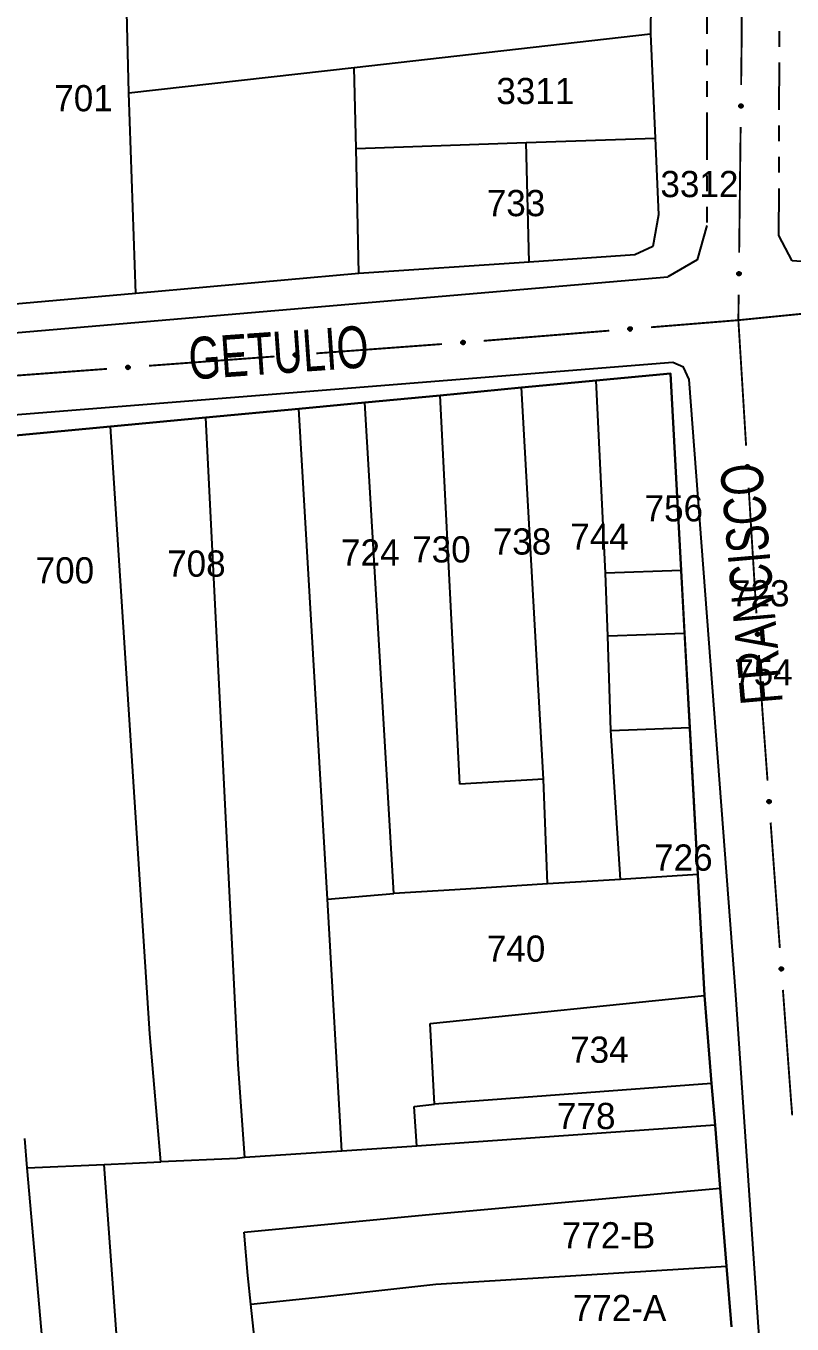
# Model space of a CAD drawing. Extents: x 203665 to 205970, y 4870865 to 4873745.
# Drawn here: x 203774.3 to 203847.3, y 4871618.7 to 4871742.5 of the extents above; entities that cross this region are included whole.
import ezdxf
from ezdxf.enums import TextEntityAlignment as Align

# ---------------------------------------------------------------- set-up
doc = ezdxf.new("R2010")
doc.units = 0
doc.header["$LTSCALE"] = 1.5
doc.header["$MEASUREMENT"] = 0
doc.linetypes.add('TRACO_25', pattern=[8, 3, -1, 1, -1, 1, -1])
for name, color, linetype in [('CD_MALHA_LOTES', 7, 'CONTINUOUS'), ('RU-QUADRA', 210, 'CONTINUOUS'), ('SV-EIXO-RUA-N-PAV', 6, 'CONTINUOUS'), ('SV-EIXO-RUA-PAV', 20, 'CONTINUOUS'), ('SV-RUA-NAO-PAV', 7, 'CONTINUOUS'), ('SV-RUA-PAVIM', 7, 'CONTINUOUS'), ('SV-TXT-RUA-N-PAV', 7, 'CONTINUOUS'), ('SV-TXT-RUA-PAV', 7, 'CONTINUOUS'), ('Th_NmrPort', 1, 'CONTINUOUS')]:
    doc.layers.add(name, color=color, linetype=linetype)
doc.styles.add('ARIAL', font='ARIAL.SHX')

msp = doc.modelspace()

# ---------------------------------------------------------------- linework, layer by layer
at = {"layer": 'CD_MALHA_LOTES', "linetype": 'Continuous', "flags": 128}
for points in [[(203833.955792, 4871753.692187), (203833.834652, 4871741.703189)], [(203784.108264, 4871736.083927), (203783.793808, 4871748.881328)], [(203805.604654, 4871738.513097), (203833.834652, 4871741.703189)], [(203833.834652, 4871741.703189), (203834.284499, 4871731.769213)], [(203784.108264, 4871736.083927), (203805.604654, 4871738.513097)], [(203805.7791, 4871730.787664), (203805.604654, 4871738.513097)], [(203784.780088, 4871716.960158), (203784.108264, 4871736.083927)], [(203821.99007, 4871731.345869), (203834.284499, 4871731.769213)], [(203834.284499, 4871731.769213), (203834.616304, 4871724.441936), (203834.066634, 4871721.441734), (203832.346819, 4871720.631715), (203822.274518, 4871719.950151)], [(203805.7791, 4871730.787664), (203821.99007, 4871731.345869)], [(203806.048612, 4871718.852191), (203805.7791, 4871730.787664)], [(203822.274518, 4871719.950151), (203821.99007, 4871731.345869)], [(203822.274518, 4871719.950151), (203806.048612, 4871718.852191)], [(203806.048612, 4871718.852191), (203784.780088, 4871716.960158)], [(203784.780088, 4871716.960158), (203771.795734, 4871715.804101)], [(203821.540165, 4871707.975186), (203828.653583, 4871708.653927)], [(203828.653583, 4871708.653927), (203835.747723, 4871709.330828)], [(203829.556702, 4871690.285348), (203828.653583, 4871708.653927)], [(203835.747723, 4871709.330828), (203836.77005, 4871690.532417)], [(203806.599929, 4871706.549634), (203813.802529, 4871707.236884)], [(203813.802529, 4871707.236884), (203821.540165, 4871707.975186)], [(203815.662022, 4871670.14852), (203813.802529, 4871707.236884)], [(203823.641477, 4871670.645084), (203821.540165, 4871707.975186)], [(203791.468663, 4871705.115242), (203800.330234, 4871705.951398)], [(203800.330234, 4871705.951398), (203806.599929, 4871706.549634)], [(203803.041338, 4871659.206774), (203800.330234, 4871705.951398)], [(203809.37423, 4871659.737883), (203806.599929, 4871706.549634)], [(203782.363016, 4871704.256056), (203791.468663, 4871705.115242)], [(203795.173761, 4871634.549942), (203794.551795, 4871643.436551), (203791.468663, 4871705.115242)], [(203765.892672, 4871702.701955), (203782.363016, 4871704.256056)], [(203787.182757, 4871634.139931), (203786.107423, 4871646.359602), (203782.363016, 4871704.256056)], [(203836.77005, 4871690.532417), (203829.556702, 4871690.285348)], [(203829.762092, 4871684.288864), (203829.556702, 4871690.285348)], [(203836.77005, 4871690.532417), (203837.095937, 4871684.535933)], [(203837.095937, 4871684.535933), (203829.762092, 4871684.288864)], [(203830.070176, 4871675.294139), (203829.762092, 4871684.288864)], [(203837.095937, 4871684.535933), (203837.584766, 4871675.551526)], [(203830.070176, 4871675.294139), (203837.584766, 4871675.551526)], [(203830.99247, 4871661.083196), (203830.070176, 4871675.294139)], [(203837.584766, 4871675.551526), (203838.346718, 4871661.540854)], [(203823.641477, 4871670.645084), (203815.662022, 4871670.14852)], [(203824.028361, 4871660.649816), (203823.641477, 4871670.645084)], [(203830.99247, 4871661.083196), (203824.028361, 4871660.649816)], [(203838.346718, 4871661.540854), (203830.99247, 4871661.083196)], [(203838.346718, 4871661.540854), (203838.983228, 4871650.022129)], [(203816.230524, 4871660.164553), (203809.37423, 4871659.737883)], [(203824.028361, 4871660.649816), (203816.230524, 4871660.164553)], [(203803.041338, 4871659.206774), (203809.37423, 4871659.737883)], [(203804.436392, 4871635.153371), (203803.041338, 4871659.206774)], [(203812.855238, 4871647.326915), (203838.983228, 4871650.022129)], [(203838.983228, 4871650.022129), (203839.672623, 4871641.619255)], [(203813.265969, 4871639.646356), (203812.855238, 4871647.326915)], [(203839.672623, 4871641.619255), (203813.265969, 4871639.646356)], [(203839.672623, 4871641.619255), (203839.999724, 4871637.632283)], [(203811.30611, 4871639.436386), (203813.265969, 4871639.646356)], [(203811.561951, 4871635.650052), (203811.30611, 4871639.436386)], [(203839.999724, 4871637.632283), (203811.561951, 4871635.650052)], [(203839.999724, 4871637.632283), (203840.492394, 4871631.627245)], [(203774.435247, 4871633.583836), (203774.188694, 4871636.377018)], [(203804.436392, 4871635.153371), (203795.173761, 4871634.549942)], [(203811.561951, 4871635.650052), (203804.436392, 4871635.153371)], [(203774.435247, 4871633.583836), (203781.752102, 4871633.903025)], [(203781.752102, 4871633.903025), (203787.182757, 4871634.139931)], [(203783.244412, 4871613.391461), (203781.752102, 4871633.903025)], [(203794.437638, 4871634.456416), (203787.182757, 4871634.139931)], [(203795.173761, 4871634.549942), (203794.437638, 4871634.456416)], [(203781.05562, 4871558.923909), (203780.822584, 4871561.22213), (203774.435247, 4871633.583836)], [(203795.119518, 4871627.448337), (203813.064456, 4871629.146076), (203840.492394, 4871631.627245)], [(203840.492394, 4871631.627245), (203841.100272, 4871624.217957)], [(203795.44495, 4871623.299972), (203795.119518, 4871627.448337)], [(203795.733421, 4871620.586716), (203802.80039, 4871621.310481), (203813.389239, 4871622.488013), (203841.100272, 4871624.217957)], [(203841.100272, 4871624.217957), (203841.575558, 4871618.424792)], [(203795.733421, 4871620.586716), (203795.44495, 4871623.299972)], [(203796.366706, 4871614.630268), (203795.733421, 4871620.586716)]]:
    msp.add_lwpolyline(points, dxfattribs=at)
at = {"layer": 'RU-QUADRA', "linetype": 'Continuous'}
msp.add_lwpolyline([(203833.955792, 4871753.692187), (203833.834652, 4871741.703189), (203834.284499, 4871731.769213), (203834.616304, 4871724.441936), (203834.066634, 4871721.441734), (203832.346819, 4871720.631715), (203822.274518, 4871719.950151), (203806.048612, 4871718.852191), (203784.780088, 4871716.960158), (203771.795734, 4871715.804101), (203763.825341, 4871715.094833), (203756.527941, 4871714.445453), (203747.062757, 4871713.603167), (203740.514506, 4871713.081376), (203733.095918, 4871712.490232), (203681.317317, 4871708.3643), (203681.00955, 4871718.834857), (203680.474545, 4871737.036371), (203680.208238, 4871745.058242)], dxfattribs=at)
at = {"layer": 'RU-QUADRA', "linetype": 'Continuous', "flags": 128}
msp.add_lwpolyline([(203841.575558, 4871618.424792), (203841.100272, 4871624.217957), (203840.492394, 4871631.627245), (203839.999724, 4871637.632283), (203839.672623, 4871641.619255), (203838.983228, 4871650.022129), (203838.346718, 4871661.540854), (203836.77005, 4871690.532417), (203835.747723, 4871709.330828), (203828.653583, 4871708.653927), (203821.540165, 4871707.975186), (203813.802529, 4871707.236884), (203806.599929, 4871706.549634), (203800.330234, 4871705.951398), (203791.468663, 4871705.115242), (203782.363016, 4871704.256056), (203765.892672, 4871702.701955)], dxfattribs=at)
at = {"layer": 'SV-EIXO-RUA-N-PAV', "const_width": 0.18}
for points in [[(203842.556079, 4871748.826694), (203842.525661, 4871740.826751)], [(203842.524101, 4871740.416302), (203842.48212, 4871736.827)], [(203842.525661, 4871740.826751), (203842.524101, 4871740.416302)], [(203842.43534, 4871732.827273), (203842.294999, 4871720.828094)], [(203842.248218, 4871716.828368), (203842.224828, 4871714.828505)], [(203842.21989, 4871714.406343), (203854.160337, 4871715.600388)], [(203842.224828, 4871714.828505), (203842.21989, 4871714.406343)]]:
    msp.add_lwpolyline(points, dxfattribs=at)
at = {"layer": 'SV-EIXO-RUA-N-PAV'}
for points in [[(203842.570484, 4871734.96952), (203842.605152, 4871734.935022), (203842.627894, 4871734.898284), (203842.638043, 4871734.862183), (203842.638692, 4871734.827943), (203842.635412, 4871734.792839), (203842.624296, 4871734.758176), (203842.603436, 4871734.722438), (203842.569074, 4871734.687417), (203842.529908, 4871734.666594), (203842.495047, 4871734.654751), (203842.459383, 4871734.652018), (203842.425334, 4871734.655776), (203842.389711, 4871734.668514), (203842.3537, 4871734.690006), (203842.319321, 4871734.725411), (203842.297273, 4871734.761581), (203842.288374, 4871734.796758), (203842.285853, 4871734.832629), (203842.289632, 4871734.868428), (203842.30074, 4871734.90239), (203842.322445, 4871734.938609), (203842.357839, 4871734.972077), (203842.393663, 4871734.99448), (203842.428706, 4871735.00387), (203842.464078, 4871735.005557), (203842.499327, 4871735.002694), (203842.534635, 4871734.992971), (203842.570484, 4871734.96952)], [(203842.383362, 4871718.970614), (203842.418031, 4871718.936116), (203842.440773, 4871718.899378), (203842.450921, 4871718.863277), (203842.451571, 4871718.829037), (203842.44829, 4871718.793933), (203842.437174, 4871718.75927), (203842.416314, 4871718.723532), (203842.381952, 4871718.688511), (203842.342786, 4871718.667688), (203842.307925, 4871718.655845), (203842.272261, 4871718.653112), (203842.238213, 4871718.65687), (203842.202589, 4871718.669608), (203842.166578, 4871718.6911), (203842.1322, 4871718.726505), (203842.110151, 4871718.762675), (203842.101252, 4871718.797852), (203842.098731, 4871718.833724), (203842.10251, 4871718.869522), (203842.113618, 4871718.903484), (203842.135323, 4871718.939703), (203842.170717, 4871718.973171), (203842.206542, 4871718.995574), (203842.241584, 4871719.004965), (203842.276956, 4871719.006651), (203842.312205, 4871719.003789), (203842.347514, 4871718.994065), (203842.383362, 4871718.970614)]]:
    msp.add_lwpolyline(points, close=True, dxfattribs=at)
for points in [[(203842.289632, 4871734.868428), (203842.297273, 4871734.761581)], [(203842.295771, 4871734.881062), (203842.307883, 4871734.749917)], [(203842.30074, 4871734.90239), (203842.319321, 4871734.725411)], [(203842.313907, 4871734.914965), (203842.336137, 4871734.715471)], [(203842.322445, 4871734.938609), (203842.3537, 4871734.690006)], [(203842.341627, 4871734.951486), (203842.371229, 4871734.68231)], [(203842.357839, 4871734.972077), (203842.389711, 4871734.668514)], [(203842.374724, 4871734.98112), (203842.406529, 4871734.666886)], [(203842.393663, 4871734.99448), (203842.425334, 4871734.655776)], [(203842.410375, 4871734.995714), (203842.441892, 4871734.65692)], [(203842.428706, 4871735.00387), (203842.459383, 4871734.652018)], [(203842.44593, 4871735.002121), (203842.474623, 4871734.655173)], [(203842.464078, 4871735.005557), (203842.495047, 4871734.654751)], [(203842.482753, 4871735.000326), (203842.514319, 4871734.665626)], [(203842.499327, 4871735.002694), (203842.529908, 4871734.666594)], [(203842.516784, 4871734.993105), (203842.549985, 4871734.681584)], [(203842.534635, 4871734.992971), (203842.569074, 4871734.687417)], [(203842.550751, 4871734.980426), (203842.584415, 4871734.708474)], [(203842.570484, 4871734.96952), (203842.603436, 4871734.722438)], [(203842.588604, 4871734.949962), (203842.613531, 4871734.747707)], [(203842.605152, 4871734.935022), (203842.624296, 4871734.758176)], [(203842.618207, 4871734.914135), (203842.628971, 4871734.784371)], [(203842.627894, 4871734.898284), (203842.635412, 4871734.792839)], [(203842.10251, 4871718.869522), (203842.110151, 4871718.762675)], [(203842.108649, 4871718.882156), (203842.120761, 4871718.751011)], [(203842.113618, 4871718.903484), (203842.1322, 4871718.726505)], [(203842.126786, 4871718.916059), (203842.149015, 4871718.716565)], [(203842.135323, 4871718.939703), (203842.166578, 4871718.6911)], [(203842.154505, 4871718.95258), (203842.184108, 4871718.683404)], [(203842.170717, 4871718.973171), (203842.202589, 4871718.669608)], [(203842.187602, 4871718.982214), (203842.219407, 4871718.667981)], [(203842.206542, 4871718.995574), (203842.238213, 4871718.65687)], [(203842.223253, 4871718.996808), (203842.254771, 4871718.658015)], [(203842.241584, 4871719.004965), (203842.272261, 4871718.653112)], [(203842.258808, 4871719.003215), (203842.287501, 4871718.656267)], [(203842.276956, 4871719.006651), (203842.307925, 4871718.655845)], [(203842.295632, 4871719.00142), (203842.327197, 4871718.66672)], [(203842.312205, 4871719.003789), (203842.342786, 4871718.667688)], [(203842.329663, 4871718.994199), (203842.362864, 4871718.682678)], [(203842.347514, 4871718.994065), (203842.381952, 4871718.688511)], [(203842.36363, 4871718.98152), (203842.397294, 4871718.709568)], [(203842.383362, 4871718.970614), (203842.416314, 4871718.723532)], [(203842.401483, 4871718.951056), (203842.426409, 4871718.748801)], [(203842.418031, 4871718.936116), (203842.437174, 4871718.75927)], [(203842.431085, 4871718.91523), (203842.441849, 4871718.785465)], [(203842.440773, 4871718.899378), (203842.44829, 4871718.793933)]]:
    msp.add_lwpolyline(points, dxfattribs=at)
at = {"layer": 'SV-EIXO-RUA-PAV', "const_width": 0.18}
for points in [[(203833.894671, 4871713.730674), (203841.868453, 4871714.377822)], [(203841.868453, 4871714.377822), (203842.21989, 4871714.406343)], [(203842.21989, 4871714.406343), (203842.956205, 4871702.428954)], [(203817.947107, 4871712.436378), (203829.90778, 4871713.4071)], [(203801.991898, 4871711.240586), (203813.959111, 4871712.127047)], [(203786.035614, 4871710.058639), (203798.002827, 4871710.945099)], [(203770.07933, 4871708.876692), (203782.046543, 4871709.763152)], [(203843.201644, 4871698.436491), (203843.937959, 4871686.459102)], [(203844.183397, 4871682.46664), (203844.490195, 4871677.476061)], [(203844.490195, 4871677.476061), (203844.501466, 4871677.292717)], [(203844.501466, 4871677.292717), (203845.00091, 4871670.494729)], [(203845.293997, 4871666.505481), (203846.17326, 4871654.537737)], [(203846.466348, 4871650.548489), (203847.199067, 4871640.575369)], [(203847.199067, 4871640.575369), (203847.239356, 4871640.026986)], [(203847.239356, 4871640.026986), (203847.354582, 4871638.581432)]]:
    msp.add_lwpolyline(points, dxfattribs=at)
at = {"layer": 'SV-EIXO-RUA-PAV'}
for points in [[(203831.749111, 4871713.666984), (203831.780253, 4871713.704696), (203831.814729, 4871713.730741), (203831.849736, 4871713.744186), (203831.883769, 4871713.748002), (203831.919026, 4871713.747984), (203831.954568, 4871713.740123), (203831.992084, 4871713.722661), (203832.030134, 4871713.691687), (203832.054492, 4871713.654616), (203832.069511, 4871713.621001), (203832.075533, 4871713.585743), (203832.074942, 4871713.551493), (203832.065555, 4871713.514843), (203832.047488, 4871713.476998), (203832.015417, 4871713.43949), (203831.981442, 4871713.414189), (203831.94724, 4871713.402073), (203831.911755, 4871713.396243), (203831.875761, 4871713.396693), (203831.840916, 4871713.40461), (203831.802844, 4871713.42287), (203831.766244, 4871713.455015), (203831.740622, 4871713.488612), (203831.728029, 4871713.522635), (203831.723076, 4871713.557699), (203831.722664, 4871713.593062), (203831.729079, 4871713.629119), (203831.749111, 4871713.666984)], [(203815.829659, 4871712.374969), (203815.860801, 4871712.412682), (203815.895277, 4871712.438726), (203815.930284, 4871712.452172), (203815.964317, 4871712.455988), (203815.999574, 4871712.45597), (203816.035116, 4871712.448109), (203816.072632, 4871712.430647), (203816.110682, 4871712.399673), (203816.13504, 4871712.362602), (203816.150059, 4871712.328987), (203816.156081, 4871712.293729), (203816.15549, 4871712.259478), (203816.146103, 4871712.222829), (203816.128036, 4871712.184983), (203816.095965, 4871712.147476), (203816.06199, 4871712.122175), (203816.027788, 4871712.110059), (203815.992303, 4871712.104229), (203815.956309, 4871712.104679), (203815.921464, 4871712.112596), (203815.883392, 4871712.130856), (203815.846792, 4871712.163001), (203815.82117, 4871712.196598), (203815.808577, 4871712.230621), (203815.803624, 4871712.265685), (203815.803212, 4871712.301048), (203815.809627, 4871712.337105), (203815.829659, 4871712.374969)], [(203799.845942, 4871711.192009), (203799.877349, 4871711.229501), (203799.912007, 4871711.255302), (203799.947108, 4871711.268501), (203799.981167, 4871711.272077), (203800.016423, 4871711.27181), (203800.051909, 4871711.2637), (203800.089301, 4871711.245973), (203800.127132, 4871711.214733), (203800.151229, 4871711.177491), (203800.16601, 4871711.143771), (203800.171784, 4871711.108471), (203800.170951, 4871711.074226), (203800.161307, 4871711.037643), (203800.142973, 4871710.999926), (203800.110639, 4871710.962646), (203800.076487, 4871710.937584), (203800.042201, 4871710.925709), (203800.006676, 4871710.920129), (203799.970685, 4871710.920833), (203799.935897, 4871710.928995), (203799.897955, 4871710.947523), (203799.861582, 4871710.979925), (203799.836198, 4871711.013702), (203799.823844, 4871711.047812), (203799.819138, 4871711.082911), (203799.818975, 4871711.118275), (203799.825644, 4871711.154286), (203799.845942, 4871711.192009)], [(203783.889658, 4871710.010061), (203783.921064, 4871710.047554), (203783.955723, 4871710.073355), (203783.990824, 4871710.086554), (203784.024883, 4871710.090129), (203784.060139, 4871710.089863), (203784.095625, 4871710.081752), (203784.133017, 4871710.064026), (203784.170848, 4871710.032785), (203784.194945, 4871709.995544), (203784.209726, 4871709.961823), (203784.2155, 4871709.926524), (203784.214667, 4871709.892278), (203784.205023, 4871709.855696), (203784.186689, 4871709.817979), (203784.154355, 4871709.780698), (203784.120203, 4871709.755637), (203784.085917, 4871709.743762), (203784.050392, 4871709.738182), (203784.014401, 4871709.738885), (203783.979613, 4871709.747048), (203783.941671, 4871709.765576), (203783.905298, 4871709.797977), (203783.879914, 4871709.831754), (203783.86756, 4871709.865865), (203783.862854, 4871709.900963), (203783.862691, 4871709.936328), (203783.869359, 4871709.972339), (203783.889658, 4871710.010061)], [(203843.179981, 4871700.582887), (203843.217077, 4871700.551013), (203843.242441, 4871700.516033), (203843.255199, 4871700.48077), (203843.258347, 4871700.446669), (203843.257639, 4871700.411419), (203843.249084, 4871700.376037), (203843.23089, 4871700.338871), (203843.199177, 4871700.301434), (203843.161636, 4871700.277806), (203843.127734, 4871700.263449), (203843.092364, 4871700.258119), (203843.058132, 4871700.259381), (203843.021673, 4871700.269483), (203842.984189, 4871700.288288), (203842.947317, 4871700.321087), (203842.922686, 4871700.355551), (203842.911241, 4871700.389984), (203842.906108, 4871700.425576), (203842.907262, 4871700.461554), (203842.915861, 4871700.496237), (203842.934863, 4871700.533944), (203842.967718, 4871700.569908), (203843.001811, 4871700.594867), (203843.036073, 4871700.606792), (203843.071228, 4871700.611057), (203843.106592, 4871700.610776), (203843.142516, 4871700.603657), (203843.179981, 4871700.582887)], [(203844.161735, 4871684.613035), (203844.19883, 4871684.581161), (203844.224194, 4871684.546182), (203844.236952, 4871684.510918), (203844.240101, 4871684.476817), (203844.239392, 4871684.441567), (203844.230837, 4871684.406186), (203844.212643, 4871684.369019), (203844.180931, 4871684.331583), (203844.14339, 4871684.307955), (203844.109487, 4871684.293597), (203844.074117, 4871684.288267), (203844.039885, 4871684.289529), (203844.003427, 4871684.299631), (203843.965942, 4871684.318436), (203843.92907, 4871684.351236), (203843.904439, 4871684.385699), (203843.892995, 4871684.420132), (203843.887861, 4871684.455724), (203843.889016, 4871684.491703), (203843.897614, 4871684.526386), (203843.916616, 4871684.564093), (203843.949471, 4871684.600056), (203843.983564, 4871684.625015), (203844.017827, 4871684.63694), (203844.052981, 4871684.641205), (203844.088345, 4871684.640925), (203844.12427, 4871684.633806), (203844.161735, 4871684.613035)], [(203845.24671, 4871668.651465), (203845.284184, 4871668.620037), (203845.309964, 4871668.585362), (203845.323142, 4871668.550254), (203845.326697, 4871668.516193), (203845.32641, 4871668.480937), (203845.318278, 4871668.445455), (203845.300529, 4871668.408075), (203845.269265, 4871668.370262), (203845.232009, 4871668.346188), (203845.19828, 4871668.331427), (203845.162977, 4871668.325674), (203845.128732, 4871668.326527), (203845.092156, 4871668.336193), (203845.054449, 4871668.35455), (203845.017188, 4871668.386907), (203844.992147, 4871668.421074), (203844.980293, 4871668.455367), (203844.974735, 4871668.490896), (203844.97546, 4871668.526885), (203844.983643, 4871668.561669), (203845.002194, 4871668.5996), (203845.034617, 4871668.635953), (203845.068409, 4871668.661317), (203845.102527, 4871668.67365), (203845.137628, 4871668.678335), (203845.172993, 4871668.678477), (203845.209, 4871668.671787), (203845.24671, 4871668.651465)], [(203846.419061, 4871652.694473), (203846.456534, 4871652.663045), (203846.482314, 4871652.62837), (203846.495492, 4871652.593262), (203846.499048, 4871652.559201), (203846.49876, 4871652.523945), (203846.490628, 4871652.488463), (203846.472879, 4871652.451082), (203846.441616, 4871652.41327), (203846.40436, 4871652.389196), (203846.370631, 4871652.374435), (203846.335327, 4871652.368682), (203846.301083, 4871652.369535), (203846.264506, 4871652.379201), (203846.2268, 4871652.397558), (203846.189539, 4871652.429915), (203846.164498, 4871652.464082), (203846.152643, 4871652.498375), (203846.147085, 4871652.533904), (203846.14781, 4871652.569893), (203846.155993, 4871652.604677), (203846.174544, 4871652.642608), (203846.206967, 4871652.678961), (203846.24076, 4871652.704325), (203846.274878, 4871652.716658), (203846.309979, 4871652.721343), (203846.345344, 4871652.721485), (203846.381351, 4871652.714795), (203846.419061, 4871652.694473)]]:
    msp.add_lwpolyline(points, close=True, dxfattribs=at)
for points in [[(203831.722664, 4871713.593062), (203832.054492, 4871713.654616)], [(203831.723076, 4871713.557699), (203832.069511, 4871713.621001)], [(203831.726557, 4871713.576779), (203832.056899, 4871713.639184)], [(203831.728029, 4871713.522635), (203832.075533, 4871713.585743)], [(203831.728177, 4871713.539947), (203832.070981, 4871713.600625)], [(203831.729079, 4871713.629119), (203832.030134, 4871713.691687)], [(203831.730597, 4871713.611332), (203832.037709, 4871713.67322)], [(203831.737847, 4871713.505138), (203832.07227, 4871713.567874)], [(203831.740078, 4871713.646327), (203832.007748, 4871713.705014)], [(203831.740622, 4871713.488612), (203832.074942, 4871713.551493)], [(203831.749111, 4871713.666984), (203831.992084, 4871713.722661)], [(203831.755678, 4871713.470991), (203832.065619, 4871713.53174)], [(203831.766244, 4871713.455015), (203832.065555, 4871713.514843)], [(203831.766909, 4871713.686837), (203831.965989, 4871713.730374)], [(203831.780253, 4871713.704696), (203831.954568, 4871713.740123)], [(203831.788248, 4871713.440778), (203832.053529, 4871713.495164)], [(203831.799842, 4871713.719628), (203831.928053, 4871713.742354)], [(203831.802844, 4871713.42287), (203832.047488, 4871713.476998)], [(203831.814729, 4871713.730741), (203831.919026, 4871713.747984)], [(203831.827177, 4871713.416557), (203832.023757, 4871713.457154)], [(203831.840916, 4871713.40461), (203832.015417, 4871713.43949)], [(203831.862613, 4871713.401636), (203831.992074, 4871713.425833)], [(203831.875761, 4871713.396693), (203831.981442, 4871713.414189)], [(203815.803212, 4871712.301048), (203816.13504, 4871712.362602)], [(203815.803624, 4871712.265685), (203816.150059, 4871712.328987)], [(203815.807105, 4871712.284765), (203816.137447, 4871712.347169)], [(203815.808577, 4871712.230621), (203816.156081, 4871712.293729)], [(203815.808725, 4871712.247933), (203816.151529, 4871712.308611)], [(203815.809627, 4871712.337105), (203816.110682, 4871712.399673)], [(203815.811145, 4871712.319318), (203816.118257, 4871712.381206)], [(203815.818395, 4871712.213124), (203816.152818, 4871712.275859)], [(203815.820626, 4871712.354313), (203816.088296, 4871712.413)], [(203815.82117, 4871712.196598), (203816.15549, 4871712.259478)], [(203815.829659, 4871712.374969), (203816.072632, 4871712.430647)], [(203815.836226, 4871712.178977), (203816.146167, 4871712.239725)], [(203815.846792, 4871712.163001), (203816.146103, 4871712.222829)], [(203815.847457, 4871712.394822), (203816.046537, 4871712.43836)], [(203815.860801, 4871712.412682), (203816.035116, 4871712.448109)], [(203815.868796, 4871712.148764), (203816.134077, 4871712.20315)], [(203815.88039, 4871712.427613), (203816.008601, 4871712.45034)], [(203815.883392, 4871712.130856), (203816.128036, 4871712.184983)], [(203815.895277, 4871712.438726), (203815.999574, 4871712.45597)], [(203815.907725, 4871712.124543), (203816.104305, 4871712.16514)], [(203815.921464, 4871712.112596), (203816.095965, 4871712.147476)], [(203815.943161, 4871712.109622), (203816.072622, 4871712.133819)], [(203815.956309, 4871712.104679), (203816.06199, 4871712.122175)], [(203799.818975, 4871711.118275), (203800.151229, 4871711.177491)], [(203799.819138, 4871711.082911), (203800.16601, 4871711.143771)], [(203799.822753, 4871711.101965), (203800.153527, 4871711.162042)], [(203799.823844, 4871711.047812), (203800.171784, 4871711.108471)], [(203799.824114, 4871711.065123), (203800.167336, 4871711.123385)], [(203799.825644, 4871711.154286), (203800.127132, 4871711.214733)], [(203799.827037, 4871711.136489), (203800.134577, 4871711.196213)], [(203799.833539, 4871711.030246), (203800.168395, 4871711.090625)], [(203799.836198, 4871711.013702), (203800.170951, 4871711.074226)], [(203799.836764, 4871711.171416), (203800.104841, 4871711.228217)], [(203799.845942, 4871711.192009), (203800.089301, 4871711.245973)], [(203799.851128, 4871710.995974), (203800.16149, 4871711.054539)], [(203799.861582, 4871710.979925), (203800.161307, 4871711.037643)], [(203799.863879, 4871711.211736), (203800.063261, 4871711.25387)], [(203799.877349, 4871711.229501), (203800.051909, 4871711.2637)], [(203799.883485, 4871710.965533), (203800.149142, 4871711.01805)], [(203799.897042, 4871711.244294), (203800.025411, 4871711.266117)], [(203799.897955, 4871710.947523), (203800.142973, 4871710.999926)], [(203799.912007, 4871711.255302), (203800.016423, 4871711.27181)], [(203799.922242, 4871710.941039), (203800.119104, 4871710.98025)], [(203799.935897, 4871710.928995), (203800.110639, 4871710.962646)], [(203799.957573, 4871710.925868), (203800.087201, 4871710.949153)], [(203799.970685, 4871710.920833), (203800.076487, 4871710.937584)], [(203783.862691, 4871709.936328), (203784.194945, 4871709.995544)], [(203783.862854, 4871709.900963), (203784.209726, 4871709.961823)], [(203783.866469, 4871709.920018), (203784.197243, 4871709.980094)], [(203783.86756, 4871709.865865), (203784.2155, 4871709.926524)], [(203783.86783, 4871709.883176), (203784.211052, 4871709.941438)], [(203783.869359, 4871709.972339), (203784.170848, 4871710.032785)], [(203783.870753, 4871709.954542), (203784.178293, 4871710.014265)], [(203783.877255, 4871709.848299), (203784.212111, 4871709.908678)], [(203783.879914, 4871709.831754), (203784.214667, 4871709.892278)], [(203783.88048, 4871709.989469), (203784.148557, 4871710.046269)], [(203783.889658, 4871710.010061), (203784.133017, 4871710.064026)], [(203783.894844, 4871709.814027), (203784.205206, 4871709.872592)], [(203783.905298, 4871709.797977), (203784.205023, 4871709.855696)], [(203783.907595, 4871710.029789), (203784.106977, 4871710.071923)], [(203783.921064, 4871710.047554), (203784.095625, 4871710.081752)], [(203783.927201, 4871709.783586), (203784.192858, 4871709.836102)], [(203783.940758, 4871710.062347), (203784.069127, 4871710.08417)], [(203783.941671, 4871709.765576), (203784.186689, 4871709.817979)], [(203783.955723, 4871710.073355), (203784.060139, 4871710.089863)], [(203783.965958, 4871709.759091), (203784.16282, 4871709.798302)], [(203783.979613, 4871709.747048), (203784.154355, 4871709.780698)], [(203784.001288, 4871709.743921), (203784.130917, 4871709.767206)], [(203784.014401, 4871709.738885), (203784.120203, 4871709.755637)], [(203842.907262, 4871700.461554), (203842.922686, 4871700.355551)], [(203842.912462, 4871700.474603), (203842.934119, 4871700.344693)], [(203842.915861, 4871700.496237), (203842.947317, 4871700.321087)], [(203842.928074, 4871700.50974), (203842.964814, 4871700.312402)], [(203842.934863, 4871700.533944), (203842.984189, 4871700.288288)], [(203842.953053, 4871700.548187), (203843.002234, 4871700.281893)], [(203842.967718, 4871700.569908), (203843.021673, 4871700.269483)], [(203842.983898, 4871700.58016), (203843.038565, 4871700.269088)], [(203843.001811, 4871700.594867), (203843.058132, 4871700.259381)], [(203843.018387, 4871700.597318), (203843.074562, 4871700.261731)], [(203843.036073, 4871700.606792), (203843.092364, 4871700.258119)], [(203843.053379, 4871700.606305), (203843.107333, 4871700.262379)], [(203843.071228, 4871700.611057), (203843.127734, 4871700.263449)], [(203843.090236, 4871700.607204), (203843.14616, 4871700.275702)], [(203843.106592, 4871700.610776), (203843.161636, 4871700.277806)], [(203843.124703, 4871700.602487), (203843.180566, 4871700.294223)], [(203843.142516, 4871700.603657), (203843.199177, 4871700.301434)], [(203843.159506, 4871700.592323), (203843.21294, 4871700.323555)], [(203843.179981, 4871700.582887), (203843.23089, 4871700.338871)], [(203843.199482, 4871700.564704), (203843.239113, 4871700.36481)], [(203843.217077, 4871700.551013), (203843.249084, 4871700.376037)], [(203843.231622, 4871700.531135), (203843.251834, 4871700.402503)], [(203843.242441, 4871700.516033), (203843.257639, 4871700.411419)], [(203843.949471, 4871684.600056), (203844.003427, 4871684.299631)], [(203843.965651, 4871684.610308), (203844.020319, 4871684.299236)], [(203843.983564, 4871684.625015), (203844.039885, 4871684.289529)], [(203844.00014, 4871684.627467), (203844.056315, 4871684.29188)], [(203844.017827, 4871684.63694), (203844.074117, 4871684.288267)], [(203844.035133, 4871684.636453), (203844.089086, 4871684.292527)], [(203844.052981, 4871684.641205), (203844.109487, 4871684.293597)], [(203844.071989, 4871684.637352), (203844.127913, 4871684.305851)], [(203844.088345, 4871684.640925), (203844.14339, 4871684.307955)], [(203844.106456, 4871684.632635), (203844.162319, 4871684.324371)], [(203844.12427, 4871684.633806), (203844.180931, 4871684.331583)], [(203844.141259, 4871684.622471), (203844.194693, 4871684.353703)], [(203844.161735, 4871684.613035), (203844.212643, 4871684.369019)], [(203844.181235, 4871684.594852), (203844.220866, 4871684.394958)], [(203843.889016, 4871684.491703), (203843.904439, 4871684.385699)], [(203843.894215, 4871684.504751), (203843.915873, 4871684.374841)], [(203843.897614, 4871684.526386), (203843.92907, 4871684.351236)], [(203843.909827, 4871684.539889), (203843.946567, 4871684.342551)], [(203843.916616, 4871684.564093), (203843.965942, 4871684.318436)], [(203843.934806, 4871684.578336), (203843.983987, 4871684.312041)], [(203844.19883, 4871684.581161), (203844.230837, 4871684.406186)], [(203844.213375, 4871684.561284), (203844.233587, 4871684.432652)], [(203844.224194, 4871684.546182), (203844.239392, 4871684.441567)], [(203844.97546, 4871668.526885), (203844.992147, 4871668.421074)], [(203844.980503, 4871668.539995), (203845.00371, 4871668.410353)], [(203844.983643, 4871668.561669), (203845.017188, 4871668.386907)], [(203844.995695, 4871668.575316), (203845.034787, 4871668.378431)], [(203845.002194, 4871668.5996), (203845.054449, 4871668.35455)], [(203845.020212, 4871668.614059), (203845.072569, 4871668.34837)], [(203845.034617, 4871668.635953), (203845.092156, 4871668.336193)], [(203845.050673, 4871668.646397), (203845.109051, 4871668.336)], [(203845.068409, 4871668.661317), (203845.128732, 4871668.326527)], [(203845.084956, 4871668.663966), (203845.145133, 4871668.329074)], [(203845.102527, 4871668.67365), (203845.162977, 4871668.325674)], [(203845.119838, 4871668.67337), (203845.177894, 4871668.330113)], [(203845.137628, 4871668.678335), (203845.19828, 4871668.331427)], [(203845.156681, 4871668.674709), (203845.216559, 4871668.343899)], [(203845.172993, 4871668.678477), (203845.232009, 4871668.346188)], [(203845.191202, 4871668.670404), (203845.250741, 4871668.362829)], [(203845.209, 4871668.671787), (203845.269265, 4871668.370262)], [(203845.226123, 4871668.660656), (203845.282763, 4871668.392545)], [(203845.24671, 4871668.651465), (203845.300529, 4871668.408075)], [(203845.266427, 4871668.633517), (203845.308441, 4871668.43411)], [(203845.284184, 4871668.620037), (203845.318278, 4871668.445455)], [(203845.298965, 4871668.600334), (203845.320711, 4871668.471953)], [(203845.309964, 4871668.585362), (203845.32641, 4871668.480937)], [(203846.14781, 4871652.569893), (203846.164498, 4871652.464082)], [(203846.152854, 4871652.583003), (203846.17606, 4871652.453361)], [(203846.155993, 4871652.604677), (203846.189539, 4871652.429915)], [(203846.168045, 4871652.618324), (203846.207138, 4871652.421439)], [(203846.174544, 4871652.642608), (203846.2268, 4871652.397558)], [(203846.192563, 4871652.657067), (203846.244919, 4871652.391378)], [(203846.206967, 4871652.678961), (203846.264506, 4871652.379201)], [(203846.223024, 4871652.689405), (203846.281402, 4871652.379008)], [(203846.24076, 4871652.704325), (203846.301083, 4871652.369535)], [(203846.257306, 4871652.706974), (203846.317484, 4871652.372082)], [(203846.274878, 4871652.716658), (203846.335327, 4871652.368682)], [(203846.292188, 4871652.716378), (203846.350244, 4871652.373121)], [(203846.309979, 4871652.721343), (203846.370631, 4871652.374435)], [(203846.329031, 4871652.717717), (203846.388909, 4871652.386907)], [(203846.345344, 4871652.721485), (203846.40436, 4871652.389196)], [(203846.363553, 4871652.713412), (203846.423091, 4871652.405837)], [(203846.381351, 4871652.714795), (203846.441616, 4871652.41327)], [(203846.398474, 4871652.703664), (203846.455113, 4871652.435553)], [(203846.419061, 4871652.694473), (203846.472879, 4871652.451082)], [(203846.438777, 4871652.676525), (203846.480792, 4871652.477118)], [(203846.456534, 4871652.663045), (203846.490628, 4871652.488463)], [(203846.471316, 4871652.643342), (203846.493062, 4871652.514961)], [(203846.482314, 4871652.62837), (203846.49876, 4871652.523945)]]:
    msp.add_lwpolyline(points, dxfattribs=at)
at = {"layer": 'SV-RUA-NAO-PAV', "linetype": 'TRACO_25'}
msp.add_polyline3d([(203927.374051, 4871718.594344, 4.912413), (203956.819138, 4871720.88888, 4.572738), (203956.408513, 4871727.489361, 4.572738), (203850.025807, 4871719.871255, 5.741621), (203847.355953, 4871720.051329, 5.741621), (203846.085793, 4871722.471532, 5.761601), (203846.288231, 4871799.127014, 4.732585), (203846.828973, 4871892.793706, 3.713559), (203842.294973, 4871892.870298, 3.713559), (203839.379454, 4871892.55386, 3.713559), (203839.859097, 4871884.588319, 3.713559), (203839.169153, 4871794.206825, 5.022308), (203839.226119, 4871723.441758, 6.17121), (203838.2965, 4871720.161545, 6.191191), (203835.486831, 4871718.551494, 6.071305)], dxfattribs=at)
at = {"layer": 'SV-RUA-PAVIM', "linetype": 'Continuous'}
for points in [[(203673.372143, 4872148.496725, 6.597286), (203673.54827, 4872138.710598, 6.597286), (203674.367243, 4872093.206153, 6.030757), (203673.732323, 4872068.740578, 6.030757), (203674.544282, 4872031.390472, 6.030757), (203674.706674, 4872000.860821, 6.030757), (203676.125059, 4871937.600827, 5.521831), (203677.717993, 4871805.281319, 6.101277), (203678.287439, 4871709.014416, 7.390045), (203679.207637, 4871706.424209, 7.449988), (203681.087578, 4871705.854125, 7.449988), (203760.932048, 4871712.142745, 7.110312), (203835.486831, 4871718.551494, 6.101277)], [(203835.967608, 4871710.360897, 6.061315), (203761.562769, 4871704.422178, 7.000418), (203681.448291, 4871698.393583, 7.479959), (203679.708514, 4871697.213538, 7.579864), (203679.238708, 4871695.533429, 7.589854), (203683.99601, 4871618.427801, 7.160265), (203688.031523, 4871553.428545, 8.075708), (203688.250077, 4871549.881966, 8.075708), (203688.828299, 4871548.345607, 8.075708), (203690.55199, 4871547.723968, 8.075708), (203713.244809, 4871549.911649, 7.88914), (203774.020018, 4871555.702613, 7.649267), (203844.056909, 4871561.670604, 7.356089)], [(203848.339199, 4871566.892896, 6.650752), (203846.192375, 4871591.79597, 6.650752), (203844.893241, 4871607.223188, 6.650752), (203841.973175, 4871650.086445, 6.700704), (203837.517672, 4871708.740745, 6.301086), (203836.977589, 4871709.920842, 6.251133), (203835.967608, 4871710.360897, 6.251133)]]:
    msp.add_polyline3d(points, dxfattribs=at)

# ---------------------------------------------------------------- texts
at = {"layer": 'SV-TXT-RUA-N-PAV', "style": 'ARIAL', "width": 0.7}
msp.add_text('FRANCISCO', height=4, rotation=95, dxfattribs=at).set_placement((203846.455467, 4871677.938492))
at = {"layer": 'SV-TXT-RUA-PAV', "style": 'ARIAL', "width": 0.7}
msp.add_text('GETULIO', height=4, rotation=4, dxfattribs=at).set_placement((203789.962524, 4871708.730407))
at = {"layer": 'Th_NmrPort', "color": 1}
for s, p in [('701', (203777.00909, 4871735.570911)), ('3311', (203819.148193, 4871736.256641)), ('3312', (203834.789859, 4871727.385653)), ('733', (203818.236898, 4871725.57009)), ('756', (203833.275604, 4871696.469246)), ('738', (203818.809956, 4871693.304886)), ('744', (203826.193464, 4871693.756937)), ('724', (203804.344308, 4871692.250099)), ('730', (203811.125081, 4871692.551467)), ('708', (203787.769086, 4871691.195312)), ('700', (203775.234171, 4871690.550315)), ('723', (203841.520839, 4871688.363179)), ('754', (203841.822206, 4871680.828987)), ('726', (203834.185795, 4871663.165007)), ('740', (203818.238597, 4871654.481341)), ('734', (203826.180563, 4871644.845016)), ('778', (203824.930815, 4871638.523735)), ('772-B', (203825.382867, 4871627.147106)), ('772-A', (203826.437653, 4871620.215649))]:
    msp.add_text(s, height=2.5, dxfattribs=at).set_placement(p, align=Align.MIDDLE_LEFT)

doc.saveas('drawing.dxf')
